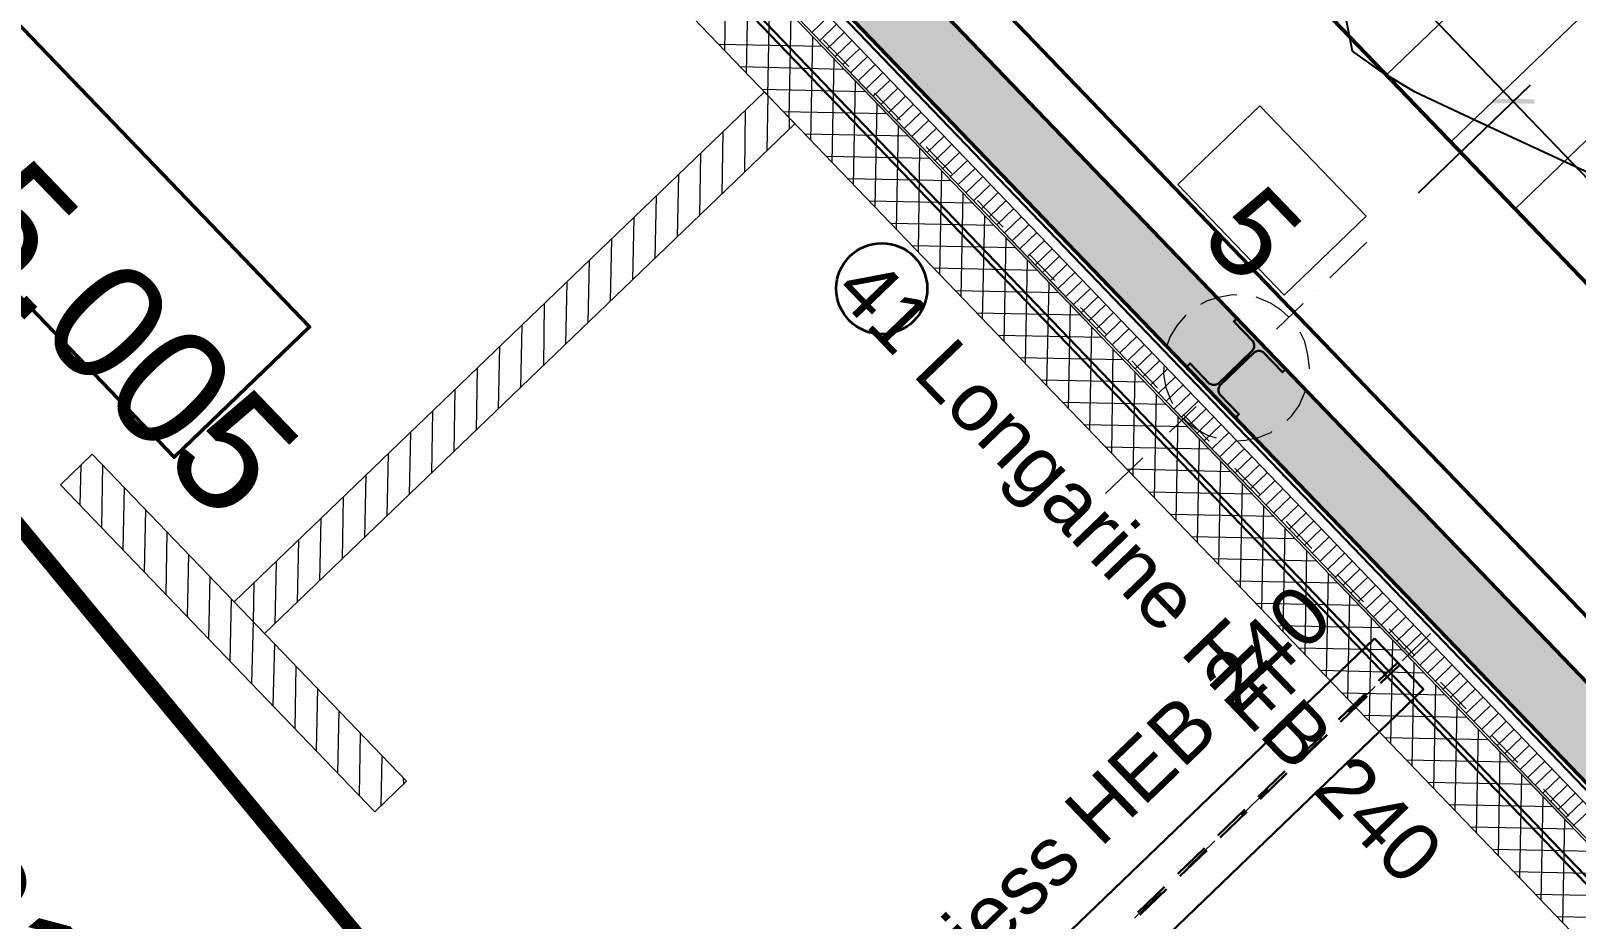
# Model space of a CAD drawing. Header units: metres. Extents: x 2687650.8 to 2687727.1, y 1234407.3 to 1234484.3.
# Drawn here: x 2687675.9 to 2687681.19, y 1234458.26 to 1234461.3 of the extents above; entities that cross this region are included whole.
import ezdxf

# ---------------------------------------------------------------- set-up
doc = ezdxf.new("R2010")
doc.units = ezdxf.units.M
for name, color, linetype in [('PDF_0', 7, 'Continuous'), ('PDF_A-KOTEN', 7, 'Continuous'), ('PDF_A__BEML', 7, 'Continuous'), ('PDF_A__Text', 7, 'Continuous'), ('PDF_AV_01211-Bobe-Gebaeude', 7, 'Continuous'), ('PDF_E_BETON', 7, 'Continuous'), ('PDF_E_Text', 7, 'Continuous'), ('PDF_S_1_ACHSEN', 7, 'Continuous'), ('PDF_Text', 7, 'Continuous')]:
    doc.layers.add(name, color=color, linetype=linetype)
for name, color, linetype, true_color in [('PDF_062_Bauten.062 Bauteilschraffuren', 7, 'Continuous', 0x7f7f7f), ('PDF_211_Wände_Beton.211', 7, 'Continuous', 0x7f7f7f), ('PDF_211_Wände_Beton.211 Bauteilschraffuren', 7, 'Continuous', 0x7f7f7f), ('PDF_211_Wände_Beton.211 Schichttrennlinien', 7, 'Continuous', 0x7f7f7f), ('PDF_211_Wände_Mauerwerk.211#1', 7, 'Continuous', 0x7f7f7f), ('PDF_211_Wände_Mauerwerk.211#1 Bauteilschraffuren', 7, 'Continuous', 0x7f7f7f), ('PDF_3D_Kurven-Nebenhoehen', 7, 'Continuous', 0xdda500), ('PDF_AV_01234-Bobe-Gartenanlage', 7, 'Continuous', 0xfdfdfd), ('PDF_Böschung Aushub', 7, 'Continuous', 0x7f7f7f), ('PDF_E_Farbe Beton', 7, 'Continuous', 0xdfff7f), ('PDF_E_Schnitte_1_50', 7, 'Continuous', 0x7f7f7f), ('PDF_Rühlwand Träger u Vermassung', 7, 'Continuous', 0x0ac1ff)]:
    doc.layers.add(name, color=color, linetype=linetype, true_color=true_color)
doc.styles.add('PDF Arial', font='arial.ttf')

# ---------------------------------------------------------------- blocks, each defined once
blk = doc.blocks.new('A$C1c84ec86')
at = {"layer": 'PDF_0', "transparency": 33554559}
blk.add_hatch(color=256, dxfattribs=at).paths.add_polyline_path([(1535.46, 2703.88), (1545.41, 2714.04), (1544.35, 2715.1), (1534.4, 2704.94)])
at = {"layer": 'PDF_211_Wände_Beton.211 Bauteilschraffuren', "true_color": 0xe5dc0a, "transparency": 33554559}
for points in [[(1413.11, 2552.75), (1373.11, 2552.75), (1373.11, 2551.9), (1413.11, 2551.9)], [(1493.12, 2552.75), (1453.12, 2552.75), (1453.12, 2551.9), (1493.12, 2551.9)], [(1573.13, 2552.75), (1533.13, 2552.75), (1533.13, 2551.9), (1573.13, 2551.9)], [(1653.15, 2552.75), (1613.14, 2552.75), (1613.14, 2551.9), (1653.15, 2551.9)], [(1733.16, 2552.75), (1693.15, 2552.75), (1693.15, 2551.9), (1733.16, 2551.9)]]:
    blk.add_hatch(color=52, dxfattribs=at).paths.add_polyline_path(points)
at = {"layer": 'PDF_E_Farbe Beton', "true_color": 0xbfff7f, "transparency": 33554559}
h = blk.add_hatch(color=71, dxfattribs=at)
h.paths.add_polyline_path([(3096.53, 1972.34), (3087.64, 1847.46), (3087.42, 523.67), (612.36, 523.67), (612.36, 1217.32), (591.83, 1429.41), (592.04, 1430.89), (672.48, 2565.87), (2668.74, 2565.87), (2848.03, 2530.94), (2997.89, 2390.18), (3013.34, 2375.79), (3093.99, 2206.03), (3096.53, 2200.53)])
h.paths.add_polyline_path([(3120.45, 1972.34), (3120.45, 2206.03), (3039.8, 2375.79), (3033.03, 2390.18), (2883.16, 2530.94), (2859.46, 2553.17), (2794.47, 2565.87), (2671.07, 2589.79), (650.04, 2589.79), (648.35, 2565.87), (567.91, 1430.89), (568.12, 1429.41), (588.44, 1217.32), (588.44, 499.75), (3111.55, 499.75), (3111.55, 1847.46)], flags=0)
at = {"layer": 'PDF_Rühlwand Träger u Vermassung', "transparency": 33554559}
blk.add_hatch(color=256, dxfattribs=at).paths.add_polyline_path([(1527.84, 2565.87), (1551.97, 2565.87), (1551.97, 2567.56), (1542.02, 2567.56), (1541.81, 2567.77), (1541.38, 2567.99), (1540.75, 2568.62), (1540.54, 2569.04), (1540.33, 2569.26), (1540.33, 2586.4), (1540.75, 2587.25), (1541.38, 2587.88), (1541.81, 2588.09), (1542.02, 2588.09), (1542.44, 2588.31), (1551.97, 2588.31), (1551.97, 2590), (1527.84, 2590), (1527.84, 2588.31), (1537.36, 2588.31), (1537.57, 2588.09), (1538, 2588.09), (1538.42, 2587.88), (1539.06, 2587.25), (1539.27, 2586.82), (1539.27, 2586.4), (1539.48, 2586.19), (1539.48, 2569.68), (1539.27, 2569.26), (1539.27, 2569.04), (1539.06, 2568.62), (1538.42, 2567.99), (1537.57, 2567.56), (1527.84, 2567.56)])
at = {"layer": 'PDF_062_Bauten.062 Bauteilschraffuren', "lineweight": 18}
blk.add_lwpolyline([(2621.11, 2560.79), (677.13, 2560.79), (608.13, 1589.22), (608.13, 1483.39), (616.38, 1483.39), (616.38, 527.69), (3083.61, 527.69), (3083.61, 1406.76), (3082.98, 1406.76), (3083.61, 1981.87), (3091.45, 1981.87), (3091.45, 2122.63)], dxfattribs=at)
at = {"layer": 'PDF_211_Wände_Beton.211', "lineweight": 18}
for points in [[(2625.56, 2560.79), (677.13, 2560.79), (676.5, 2552.75), (608.34, 1592.4), (608.34, 1483.39), (616.38, 1483.39), (616.38, 527.69), (617.44, 527.69), (3082.56, 527.69), (3083.61, 527.69), (3083.61, 1981.87), (3091.45, 1981.87), (3091.45, 2101.89), (3091.45, 2123.9)], [(3057.58, 2120.3), (2703.03, 2120.3), (2036.9, 2120.3), (1550.49, 2120.3), (1524.45, 2120.3), (1524.45, 1612.29), (1524.45, 1598.32), (1524.45, 1590.28), (1550.49, 1590.28), (1550.49, 2100.41), (2036.9, 2100.41), (2703.03, 2100.41), (3057.58, 2100.41), (3057.58, 1981.87), (3057.58, 553.73), (642.42, 553.73), (642.42, 1483.39), (642.42, 1591.13), (708.88, 2526.92), (2625.35, 2526.92)]]:
    blk.add_lwpolyline(points, dxfattribs=at)
at = {"layer": 'PDF_211_Wände_Beton.211 Bauteilschraffuren', "lineweight": 18}
for points in [[(1356.6, 2560.79), (1356.6, 2552.75)], [(1360.41, 2560.79), (1360.41, 2552.75)], [(1364.22, 2560.79), (1364.22, 2552.75)], [(1368.03, 2560.79), (1368.03, 2552.75)], [(1371.84, 2560.79), (1371.84, 2552.75)], [(1375.65, 2560.79), (1375.65, 2552.75)], [(1379.46, 2560.79), (1379.46, 2552.75)], [(1383.27, 2560.79), (1383.27, 2552.75)], [(1386.86, 2560.79), (1386.86, 2552.75)], [(1390.67, 2560.79), (1390.67, 2552.75)], [(1394.48, 2560.79), (1394.48, 2552.75)], [(1398.29, 2560.79), (1398.29, 2552.75)], [(1402.1, 2560.79), (1402.1, 2552.75)], [(1405.91, 2560.79), (1405.91, 2552.75)], [(1409.72, 2560.79), (1409.72, 2552.75)], [(1413.53, 2560.79), (1413.53, 2552.75)], [(1417.34, 2560.79), (1417.34, 2552.75)], [(1421.16, 2560.79), (1421.16, 2552.75)], [(1424.97, 2560.79), (1424.97, 2552.75)], [(1428.78, 2560.79), (1428.78, 2552.75)], [(1432.59, 2560.79), (1432.59, 2552.75)], [(1436.4, 2560.79), (1436.4, 2552.75)], [(1440.21, 2560.79), (1440.21, 2552.75)], [(1444.02, 2560.79), (1444.02, 2552.75)], [(1447.83, 2560.79), (1447.83, 2552.75)], [(1451.64, 2560.79), (1451.64, 2552.75)], [(1455.45, 2560.79), (1455.45, 2552.75)], [(1459.26, 2560.79), (1459.26, 2552.75)], [(1463.07, 2560.79), (1463.07, 2552.75)], [(1466.88, 2560.79), (1466.88, 2552.75)], [(1470.47, 2560.79), (1470.47, 2552.75)], [(1474.28, 2560.79), (1474.28, 2552.75)], [(1478.09, 2560.79), (1478.09, 2552.75)], [(1481.9, 2560.79), (1481.9, 2552.75)], [(1485.71, 2560.79), (1485.71, 2552.75)], [(1489.52, 2560.79), (1489.52, 2552.75)], [(1493.33, 2560.79), (1493.33, 2552.75)], [(1497.14, 2560.79), (1497.14, 2552.75)], [(1500.95, 2560.79), (1500.95, 2552.75)], [(1504.76, 2560.79), (1504.76, 2552.75)], [(1508.57, 2560.79), (1508.57, 2552.75)], [(1512.39, 2560.79), (1512.39, 2552.75)], [(1516.2, 2560.79), (1516.2, 2552.75)], [(1520.01, 2560.79), (1520.01, 2552.75)], [(1523.82, 2560.79), (1523.82, 2552.75)], [(1527.63, 2560.79), (1527.63, 2552.75)], [(1531.44, 2560.79), (1531.44, 2552.75)], [(1535.25, 2560.79), (1535.25, 2552.75)], [(1539.06, 2560.79), (1539.06, 2552.75)], [(1542.87, 2560.79), (1542.87, 2552.75)], [(1546.68, 2560.79), (1546.68, 2552.75)], [(1550.27, 2560.79), (1550.27, 2552.75)], [(1554.08, 2560.79), (1554.08, 2552.75)], [(1557.89, 2560.79), (1557.89, 2552.75)], [(1561.7, 2560.79), (1561.7, 2552.75)], [(1565.51, 2560.79), (1565.51, 2552.75)], [(1569.32, 2560.79), (1569.32, 2552.75)], [(1573.13, 2560.79), (1573.13, 2552.75)], [(1576.94, 2560.79), (1576.94, 2552.75)], [(1580.75, 2560.79), (1580.75, 2552.75)], [(1584.56, 2560.79), (1584.56, 2552.75)], [(1588.37, 2560.79), (1588.37, 2552.75)], [(1592.18, 2560.79), (1592.18, 2552.75)], [(1595.99, 2560.79), (1595.99, 2552.75)], [(1599.8, 2560.79), (1599.8, 2552.75)], [(1603.61, 2560.79), (1603.61, 2552.75)], [(1607.43, 2560.79), (1607.43, 2552.75)], [(1611.24, 2560.79), (1611.24, 2552.75)], [(1615.05, 2560.79), (1615.05, 2552.75)], [(1618.86, 2560.79), (1618.86, 2552.75)], [(1622.67, 2560.79), (1622.67, 2552.75)], [(1626.48, 2560.79), (1626.48, 2552.75)], [(1630.07, 2560.79), (1630.07, 2552.75)], [(1633.88, 2560.79), (1633.88, 2552.75)], [(1637.69, 2560.79), (1637.69, 2552.75)], [(1641.5, 2560.79), (1641.5, 2552.75)], [(1645.31, 2560.79), (1645.31, 2552.75)], [(1649.12, 2560.79), (1649.12, 2552.75)], [(1652.93, 2560.79), (1652.93, 2552.75)], [(1656.74, 2560.79), (1656.74, 2552.75)], [(1660.55, 2560.79), (1660.55, 2552.75)], [(1664.36, 2560.79), (1664.36, 2552.75)], [(1668.17, 2560.79), (1668.17, 2552.75)], [(1671.98, 2560.79), (1671.98, 2552.75)], [(1675.79, 2560.79), (1675.79, 2552.75)], [(1679.6, 2560.79), (1679.6, 2552.75)], [(1683.41, 2560.79), (1683.41, 2552.75)], [(1687.22, 2560.79), (1687.22, 2552.75)], [(1691.03, 2560.79), (1691.03, 2552.75)], [(1694.84, 2560.79), (1694.84, 2552.75)], [(1698.65, 2560.79), (1698.65, 2552.75)], [(1702.47, 2560.79), (1702.47, 2552.75)], [(1706.28, 2560.79), (1706.28, 2552.75)], [(1710.09, 2560.79), (1710.09, 2552.75)], [(1713.68, 2560.79), (1713.68, 2552.75)], [(1717.49, 2560.79), (1717.49, 2552.75)], [(1721.3, 2560.79), (1721.3, 2552.75)], [(1725.11, 2560.79), (1725.11, 2552.75)], [(1728.92, 2560.79), (1728.92, 2552.75)], [(1732.73, 2560.79), (1732.73, 2552.75)], [(1340.51, 2526.92), (1315.32, 2551.9)], [(1351.09, 2526.92), (1326.12, 2551.9)], [(1361.68, 2526.92), (1336.7, 2551.9)], [(1337.33, 2526.92), (1362.31, 2551.9)], [(1372.26, 2526.92), (1347.28, 2551.9)], [(1347.92, 2526.92), (1373.11, 2551.9)], [(1382.84, 2526.92), (1357.87, 2551.9)], [(1358.71, 2526.92), (1383.69, 2551.9)], [(1393.43, 2526.92), (1368.45, 2551.9)], [(1369.3, 2526.92), (1394.27, 2551.9)], [(1404.01, 2526.92), (1379.03, 2551.9)], [(1379.88, 2526.92), (1404.86, 2551.9)], [(1414.59, 2526.92), (1389.62, 2551.9)], [(1390.46, 2526.92), (1415.44, 2551.9)], [(1425.18, 2526.92), (1400.2, 2551.9)], [(1401.05, 2526.92), (1426.02, 2551.9)], [(1435.97, 2526.92), (1410.78, 2551.9)], [(1411.63, 2526.92), (1436.61, 2551.9)], [(1446.56, 2526.92), (1421.58, 2551.9)], [(1422.21, 2526.92), (1447.19, 2551.9)], [(1457.14, 2526.92), (1432.16, 2551.9)], [(1432.8, 2526.92), (1457.77, 2551.9)], [(1467.72, 2526.92), (1442.75, 2551.9)], [(1443.38, 2526.92), (1468.57, 2551.9)], [(1478.31, 2526.92), (1453.33, 2551.9)], [(1454.18, 2526.92), (1479.15, 2551.9)], [(1488.89, 2526.92), (1463.91, 2551.9)], [(1464.76, 2526.92), (1489.74, 2551.9)], [(1499.47, 2526.92), (1474.5, 2551.9)], [(1475.34, 2526.92), (1500.32, 2551.9)], [(1510.06, 2526.92), (1485.08, 2551.9)], [(1485.93, 2526.92), (1510.9, 2551.9)], [(1520.64, 2526.92), (1495.66, 2551.9)], [(1496.51, 2526.92), (1521.49, 2551.9)], [(1531.44, 2526.92), (1506.25, 2551.9)], [(1507.09, 2526.92), (1532.07, 2551.9)], [(1542.02, 2526.92), (1517.04, 2551.9)], [(1517.68, 2526.92), (1542.65, 2551.9)], [(1552.6, 2526.92), (1527.63, 2551.9)], [(1528.26, 2526.92), (1553.24, 2551.9)], [(1563.19, 2526.92), (1538.21, 2551.9)], [(1538.84, 2526.92), (1564.03, 2551.9)], [(1573.77, 2526.92), (1548.79, 2551.9)], [(1549.64, 2526.92), (1574.62, 2551.9)], [(1584.35, 2526.92), (1559.38, 2551.9)], [(1560.22, 2526.92), (1585.2, 2551.9)], [(1594.94, 2526.92), (1569.96, 2551.9)], [(1570.81, 2526.92), (1595.78, 2551.9)], [(1605.52, 2526.92), (1580.54, 2551.9)], [(1581.39, 2526.92), (1606.37, 2551.9)], [(1616.1, 2526.92), (1591.13, 2551.9)], [(1591.97, 2526.92), (1616.95, 2551.9)], [(1626.9, 2526.92), (1601.71, 2551.9)], [(1602.56, 2526.92), (1627.53, 2551.9)], [(1637.48, 2526.92), (1612.51, 2551.9)], [(1613.14, 2526.92), (1638.12, 2551.9)], [(1648.07, 2526.92), (1623.09, 2551.9)], [(1623.72, 2526.92), (1648.7, 2551.9)], [(1658.65, 2526.92), (1633.67, 2551.9)], [(1634.31, 2526.92), (1659.5, 2551.9)], [(1669.23, 2526.92), (1644.26, 2551.9)], [(1645.1, 2526.92), (1670.08, 2551.9)], [(1679.82, 2526.92), (1654.84, 2551.9)], [(1655.69, 2526.92), (1680.66, 2551.9)], [(1690.4, 2526.92), (1665.42, 2551.9)], [(1666.27, 2526.92), (1691.25, 2551.9)], [(1700.98, 2526.92), (1676.01, 2551.9)], [(1676.85, 2526.92), (1701.83, 2551.9)], [(1711.57, 2526.92), (1686.59, 2551.9)], [(1687.44, 2526.92), (1712.41, 2551.9)], [(1722.36, 2526.92), (1697.17, 2551.9)], [(1698.02, 2526.92), (1723, 2551.9)], [(1732.95, 2526.92), (1707.97, 2551.9)], [(1708.6, 2526.92), (1733.58, 2551.9)], [(1743.53, 2526.92), (1718.55, 2551.9)], [(1719.19, 2526.92), (1744.16, 2551.9)], [(1754.11, 2526.92), (1729.14, 2551.9)], [(1729.77, 2526.92), (1754.96, 2551.9)], [(1740.57, 2526.92), (1765.54, 2551.9)], [(1751.15, 2526.92), (1776.13, 2551.9)]]:
    blk.add_lwpolyline(points, dxfattribs=at)
at = {"layer": 'PDF_211_Wände_Beton.211 Schichttrennlinien', "lineweight": 18}
for points in [[(2625.35, 2551.9), (710.58, 2551.9), (685.6, 2551.9), (683.7, 2526.92)], [(2625.35, 2552.75), (685.6, 2552.75), (684.54, 2552.75), (684.54, 2551.9)]]:
    blk.add_lwpolyline(points, dxfattribs=at)
at = {"layer": 'PDF_211_Wände_Mauerwerk.211#1', "lineweight": 18}
for points in [[(1375.01, 2526.92), (1359.98, 2526.92), (1359.98, 2275.25), (1375.01, 2275.25)], [(1289.92, 2275.25), (1445.07, 2275.25), (1445.07, 2260.22), (1289.92, 2260.22)]]:
    blk.add_lwpolyline(points, close=True, dxfattribs=at)
at = {"layer": 'PDF_211_Wände_Mauerwerk.211#1 Bauteilschraffuren', "lineweight": 18}
for points in [[(1361.68, 2526.92), (1375.01, 2513.59)], [(1372.26, 2526.92), (1375.01, 2524.17)], [(1359.98, 2517.82), (1375.01, 2503)], [(1359.98, 2507.24), (1375.01, 2492.21)], [(1359.98, 2496.65), (1375.01, 2481.62)], [(1359.98, 2486.07), (1375.01, 2471.04)], [(1359.98, 2475.49), (1375.01, 2460.46)], [(1359.98, 2464.9), (1375.01, 2449.87)], [(1359.98, 2454.32), (1375.01, 2439.29)], [(1359.98, 2443.73), (1375.01, 2428.71)], [(1359.98, 2433.15), (1375.01, 2418.12)], [(1359.98, 2422.36), (1375.01, 2407.54)], [(1359.98, 2411.77), (1375.01, 2396.74)], [(1359.98, 2401.19), (1375.01, 2386.16)], [(1359.98, 2390.61), (1375.01, 2375.58)], [(1359.98, 2380.02), (1375.01, 2364.99)], [(1359.98, 2369.44), (1375.01, 2354.41)], [(1359.98, 2358.85), (1375.01, 2343.83)], [(1359.98, 2348.27), (1375.01, 2333.24)], [(1359.98, 2337.69), (1375.01, 2322.66)], [(1359.98, 2326.89), (1375.01, 2312.08)], [(1359.98, 2316.31), (1375.01, 2301.28)], [(1359.98, 2305.73), (1375.01, 2290.7)], [(1359.98, 2295.14), (1375.01, 2280.11)], [(1359.98, 2284.56), (1369.3, 2275.25), (1384.11, 2260.22)], [(1295, 2275.25), (1310.03, 2260.22)], [(1305.58, 2275.25), (1320.61, 2260.22)], [(1316.17, 2275.25), (1331.2, 2260.22)], [(1326.75, 2275.25), (1341.78, 2260.22)], [(1337.33, 2275.25), (1352.36, 2260.22)], [(1347.92, 2275.25), (1362.95, 2260.22)], [(1358.5, 2275.25), (1373.53, 2260.22)], [(1379.88, 2275.25), (1394.7, 2260.22)], [(1390.46, 2275.25), (1405.49, 2260.22)], [(1401.05, 2275.25), (1416.07, 2260.22)], [(1411.63, 2275.25), (1426.66, 2260.22)], [(1422.21, 2275.25), (1437.24, 2260.22)], [(1432.8, 2275.25), (1445.07, 2262.97)], [(1443.38, 2275.25), (1445.07, 2273.76)], [(1289.92, 2269.74), (1299.44, 2260.22)]]:
    blk.add_lwpolyline(points, dxfattribs=at)
at = {"layer": 'PDF_3D_Kurven-Nebenhoehen', "lineweight": 25}
blk.add_lwpolyline([(1593.03, 2717.85), (1537.36, 2696.26), (1514.29, 2687.37), (1501.8, 2683.98), (1489.31, 2681.65), (1477.46, 2689.27), (1457.35, 2702.82), (1442.11, 2710.23), (1422.21, 2702.4), (1384.96, 2683.98), (1345.17, 2663.66), (1317.22, 2650.75), (1289.5, 2641.86), (1249.07, 2630.22), (1208.43, 2619), (1179.85, 2611.17), (1147.68, 2602.06), (1100.69, 2588.94), (1057.51, 2576.66), (1037.4, 2570.74), (1027.24, 2563.96), (1017.29, 2556.77), (1003.11, 2547.24), (974.32, 2528.19)], dxfattribs=at)
at = {"layer": 'PDF_A-KOTEN', "lineweight": 50}
blk.add_lwpolyline([(1128.2, 2294.72), (1128.2, 2359.07), (1310.03, 2359.07), (1310.03, 2294.72)], close=True, dxfattribs=at)
at = {"layer": 'PDF_A__BEML', "lineweight": 25}
blk.add_lwpolyline([(1539.9, 2717.42), (1539.9, 2664.51)], close=True, dxfattribs=at)
for points in [[(1311.93, 2709.38), (1547.95, 2709.38)], [(1531.86, 2709.38), (1767.87, 2709.38)]]:
    blk.add_lwpolyline(points, dxfattribs=at)
at = {"layer": 'PDF_A__Text', "lineweight": 18}
blk.add_lwpolyline([(1533.34, 2645.88), (1480.85, 2645.88), (1480.85, 2606.93), (1533.34, 2606.93)], close=True, dxfattribs=at)
at = {"layer": 'PDF_AV_01211-Bobe-Gebaeude', "lineweight": 0, "const_width": 5.14}
blk.add_lwpolyline([(1914.77, 2193.33), (911.66, 2268.68), (821.6, 1068.94), (1822.69, 992.84)], dxfattribs=at)
at = {"layer": 'PDF_AV_01234-Bobe-Gartenanlage', "lineweight": 25}
for points in [[(1296.48, 2239.9), (1297.12, 2239.68)], [(1297.33, 2239.68), (1297.96, 2239.68)], [(1298.39, 2239.68), (1299.02, 2239.68)], [(1299.23, 2239.68), (1299.87, 2239.47)], [(1300.08, 2239.47), (1300.93, 2239.47)], [(1301.14, 2239.47), (1301.77, 2239.47)], [(1301.98, 2239.47), (1302.62, 2239.26)], [(1302.83, 2239.26), (1303.68, 2239.26)], [(1303.89, 2239.26), (1304.52, 2239.26)], [(1304.74, 2239.26), (1305.58, 2239.05)], [(1305.79, 2239.05), (1306.43, 2239.05)], [(1306.64, 2239.05), (1307.28, 2239.05)], [(1307.49, 2239.05), (1308.33, 2238.84)], [(1308.55, 2238.84), (1309.18, 2238.84)], [(1309.39, 2238.84), (1310.03, 2238.84)], [(1310.45, 2238.84), (1311.09, 2238.63)], [(1311.3, 2238.63), (1311.93, 2238.63)], [(1312.14, 2238.63), (1312.99, 2238.63)], [(1313.2, 2238.63), (1313.84, 2238.41)], [(1314.05, 2238.41), (1314.68, 2238.41)], [(1314.9, 2238.41), (1315.74, 2238.41)], [(1315.95, 2238.41), (1316.59, 2238.2)], [(1316.8, 2238.2), (1317.65, 2238.2)], [(1317.86, 2238.2), (1318.49, 2238.2)], [(1318.71, 2238.2), (1319.34, 2237.99)], [(1319.55, 2237.99), (1320.4, 2237.99)], [(1320.61, 2237.99), (1321.25, 2237.99)], [(1321.46, 2237.99), (1322.09, 2237.78)], [(1322.3, 2237.78), (1323.15, 2237.78)], [(1323.36, 2237.78), (1324, 2237.78)], [(1324.21, 2237.78), (1325.06, 2237.57)], [(1325.27, 2237.57), (1325.9, 2237.57)], [(1326.12, 2237.57), (1326.75, 2237.57)], [(1326.96, 2237.57), (1327.81, 2237.36)], [(1328.02, 2237.36), (1328.66, 2237.36)], [(1328.87, 2237.36), (1329.5, 2237.36)], [(1329.93, 2237.36), (1330.56, 2237.14)], [(1330.77, 2237.14), (1331.41, 2237.14)], [(1331.62, 2237.14), (1332.47, 2237.14)], [(1332.68, 2237.14), (1333.31, 2236.93)], [(1333.52, 2236.93), (1334.16, 2236.93)], [(1334.37, 2236.93), (1335.22, 2236.93)], [(1335.43, 2236.93), (1336.06, 2236.93)], [(1336.28, 2236.72), (1337.12, 2236.72)], [(1337.33, 2236.72), (1337.97, 2236.72)], [(1338.18, 2236.72), (1338.82, 2236.72)], [(1339.03, 2236.51), (1339.87, 2236.51)], [(1340.09, 2236.51), (1340.72, 2236.51)], [(1340.93, 2236.51), (1341.57, 2236.51)], [(1341.99, 2236.3), (1342.63, 2236.3)], [(1342.84, 2236.3), (1343.47, 2236.3)], [(1343.68, 2236.3), (1344.53, 2236.3)], [(1344.74, 2236.09), (1345.38, 2236.09)], [(1345.59, 2236.09), (1346.22, 2236.09)], [(1346.44, 2236.09), (1347.28, 2236.09)], [(1347.49, 2235.87), (1348.13, 2235.87)], [(1348.34, 2235.87), (1348.98, 2235.87)], [(1349.4, 2235.87), (1350.03, 2235.87)], [(1350.25, 2235.66), (1350.88, 2235.66)], [(1351.09, 2235.66), (1351.94, 2235.66)], [(1352.15, 2235.66), (1352.79, 2235.66)], [(1353, 2235.66), (1353.63, 2235.45)], [(1353.84, 2235.45), (1354.69, 2235.45)], [(1354.9, 2235.45), (1355.54, 2235.45)], [(1355.75, 2235.45), (1356.6, 2235.24)], [(1356.81, 2235.24), (1357.44, 2235.24)], [(1357.65, 2235.24), (1358.29, 2235.24)], [(1358.5, 2235.24), (1359.35, 2235.03)], [(1359.56, 2235.03), (1360.19, 2235.03)], [(1360.41, 2235.03), (1361.04, 2235.03)], [(1361.46, 2235.03), (1362.1, 2234.82)], [(1362.31, 2234.82), (1362.95, 2234.82)], [(1363.16, 2234.82), (1364, 2234.82)], [(1364.22, 2234.82), (1364.85, 2234.6)], [(1365.06, 2234.6), (1365.7, 2234.6)], [(1365.91, 2234.6), (1366.76, 2234.6)], [(1366.97, 2234.6), (1367.6, 2234.39)], [(1367.81, 2234.39), (1368.45, 2234.39)], [(1368.87, 2234.39), (1369.51, 2234.39)], [(1369.72, 2234.39), (1370.35, 2234.18)], [(1370.57, 2234.18), (1371.41, 2234.18)], [(1371.62, 2234.18), (1372.26, 2234.18)], [(1372.47, 2234.18), (1373.11, 2233.97)], [(1373.32, 2233.97), (1374.16, 2233.97)], [(1374.38, 2233.97), (1375.01, 2233.97)], [(1375.22, 2233.97), (1376.07, 2233.76)], [(1376.28, 2233.76), (1376.92, 2233.76)], [(1377.13, 2233.76), (1377.76, 2233.76)], [(1377.97, 2233.76), (1378.82, 2233.55)], [(1379.03, 2233.55), (1379.67, 2233.55)], [(1379.88, 2233.55), (1380.51, 2233.55)], [(1380.94, 2233.55), (1381.57, 2233.33)], [(1381.78, 2233.33), (1382.42, 2233.33)], [(1382.63, 2233.33), (1383.48, 2233.33)], [(1383.69, 2233.33), (1384.32, 2233.12)], [(1384.54, 2233.12), (1385.17, 2233.12)], [(1385.38, 2233.12), (1386.23, 2233.12)], [(1386.44, 2233.12), (1387.08, 2232.91)], [(1387.29, 2232.91), (1387.92, 2232.91)], [(1388.35, 2232.91), (1388.98, 2232.91)], [(1389.19, 2232.91), (1389.83, 2232.7)], [(1390.04, 2232.7), (1390.89, 2232.7)], [(1391.1, 2232.7), (1391.73, 2232.7)], [(1391.94, 2232.7), (1392.58, 2232.49)], [(1392.79, 2232.49), (1393.64, 2232.49)], [(1393.85, 2232.49), (1394.48, 2232.49)], [(1394.7, 2232.49), (1395.54, 2232.28)], [(1395.75, 2232.28), (1396.39, 2232.28)], [(1396.6, 2232.28), (1397.24, 2232.28)], [(1397.45, 2232.28), (1398.29, 2232.06)], [(1398.51, 2232.06), (1399.14, 2232.06)], [(1399.35, 2232.06), (1399.99, 2232.06)], [(1400.41, 2232.06), (1401.05, 2231.85)], [(1401.26, 2231.85), (1401.89, 2231.85)], [(1402.1, 2231.85), (1402.95, 2231.85)], [(1403.16, 2231.85), (1403.8, 2231.85)], [(1404.01, 2231.64), (1404.64, 2231.64)], [(1404.86, 2231.64), (1405.7, 2231.64)], [(1405.91, 2231.64), (1406.55, 2231.64)], [(1406.76, 2231.43), (1407.61, 2231.43)], [(1407.82, 2231.43), (1408.45, 2231.43)], [(1408.67, 2231.43), (1409.3, 2231.43)], [(1409.51, 2231.22), (1410.36, 2231.22)], [(1410.57, 2231.22), (1411.21, 2231.22)], [(1411.42, 2231.22), (1412.05, 2231.22)], [(1412.48, 2231.01), (1413.11, 2231.01)], [(1413.32, 2231.01), (1413.96, 2231.01)], [(1414.17, 2231.01), (1415.02, 2231.01)], [(1415.23, 2230.79), (1415.86, 2230.79)], [(1416.07, 2230.79), (1416.71, 2230.79)], [(1416.92, 2230.79), (1417.77, 2230.79)], [(1417.98, 2230.58), (1418.62, 2230.58)], [(1418.83, 2230.58), (1419.46, 2230.58)], [(1419.89, 2230.58), (1420.52, 2230.58)], [(1420.73, 2230.58), (1421.37, 2230.37)], [(1421.58, 2230.37), (1422.43, 2230.37)], [(1422.64, 2230.37), (1423.27, 2230.37)], [(1423.48, 2230.37), (1424.12, 2230.16)], [(1424.33, 2230.16), (1425.18, 2230.16)], [(1425.39, 2230.16), (1426.02, 2230.16)], [(1426.24, 2230.16), (1427.08, 2229.95)], [(1427.29, 2229.95), (1427.93, 2229.95)], [(1428.14, 2229.95), (1428.78, 2229.95)], [(1428.99, 2229.95), (1429.83, 2229.74)], [(1430.05, 2229.74), (1430.68, 2229.74)], [(1430.89, 2229.74), (1431.53, 2229.74)], [(1431.95, 2229.74), (1432.59, 2229.52)], [(1432.8, 2229.52), (1433.43, 2229.52)], [(1433.64, 2229.52), (1434.49, 2229.52)], [(1434.7, 2229.52), (1435.34, 2229.31)], [(1435.55, 2229.31), (1436.18, 2229.31)], [(1436.4, 2229.31), (1437.24, 2229.31)], [(1437.45, 2229.31), (1438.09, 2229.1)], [(1438.3, 2229.1), (1438.94, 2229.1)], [(1439.36, 2229.1), (1439.99, 2229.1)], [(1440.21, 2229.1), (1440.84, 2228.89)], [(1441.05, 2228.89), (1441.9, 2228.89)], [(1442.11, 2228.89), (1442.75, 2228.89)], [(1442.96, 2228.89), (1443.59, 2228.68)], [(1443.8, 2228.68), (1444.65, 2228.68)], [(1444.86, 2228.68), (1445.5, 2228.68)], [(1445.71, 2228.68), (1446.56, 2228.47)], [(1446.77, 2228.47), (1447.4, 2228.47)], [(1447.61, 2228.47), (1448.25, 2228.47)], [(1448.46, 2228.47), (1449.31, 2228.25)], [(1449.52, 2228.25), (1450.15, 2228.25)], [(1450.37, 2228.25), (1451, 2228.25)], [(1451.42, 2228.25), (1452.06, 2228.04)], [(1452.27, 2228.04), (1452.91, 2228.04)], [(1453.12, 2228.04), (1453.96, 2228.04)], [(1454.18, 2228.04), (1454.81, 2227.83)], [(1455.02, 2227.83), (1455.66, 2227.83)], [(1455.87, 2227.83), (1456.72, 2227.83)], [(1456.93, 2227.83), (1457.56, 2227.62)], [(1457.77, 2227.62), (1458.41, 2227.62)], [(1458.83, 2227.62), (1459.47, 2227.62)], [(1459.68, 2227.62), (1460.31, 2227.41)], [(1460.53, 2227.41), (1461.37, 2227.41)], [(1461.58, 2227.41), (1462.22, 2227.41)], [(1462.43, 2227.41), (1463.07, 2227.2)], [(1463.28, 2227.2), (1464.12, 2227.2)]]:
    blk.add_lwpolyline(points, dxfattribs=at)
at = {"layer": 'PDF_Böschung Aushub', "color": 7, "lineweight": 18}
for points in [[(1503.28, 2781.14), (1503.28, 2684.4)], [(1535.03, 2781.14), (1535.03, 2684.4)], [(1566.78, 2781.14), (1566.78, 2684.4)]]:
    blk.add_lwpolyline(points, dxfattribs=at)
at = {"layer": 'PDF_E_BETON', "lineweight": 50}
blk.add_lwpolyline([(765.61, 2589.79), (765.61, 2684.4), (2464.69, 2684.4), (2464.69, 2594.44)], dxfattribs=at)
for points in [[(567.91, 1430.89), (650.04, 2589.79), (2671.07, 2589.79), (2859.46, 2553.17), (3033.03, 2390.18), (3120.45, 2206.03), (3120.45, 1972.34), (3111.55, 1847.25), (3111.55, 499.75), (588.44, 499.75), (588.44, 1217.32)], [(612.36, 1217.32), (591.83, 1429.41), (672.48, 2565.87), (2668.74, 2565.87), (2848.03, 2530.94), (3013.34, 2375.79), (3096.53, 2200.53), (3096.53, 1972.34), (3087.64, 1847.46), (3087.42, 523.67), (612.36, 523.67)]]:
    blk.add_lwpolyline(points, close=True, dxfattribs=at)
at = {"layer": 'PDF_E_Farbe Beton', "color": 71, "lineweight": 0, "true_color": 0xbfff7f}
blk.add_lwpolyline([(2794.47, 2565.87), (672.48, 2565.87), (2794.47, 2565.87)], dxfattribs=at)
at = {"layer": 'PDF_E_Schnitte_1_50', "color": 7, "lineweight": 50}
blk.add_lwpolyline([(1195.3, 2684.4), (2317.37, 2684.4), (2317.37, 2605.45), (1195.3, 2605.45)], close=True, dxfattribs=at)
at = {"layer": 'PDF_E_Text', "lineweight": 35}
blk.add_circle((1436.29, 2509.25), 15.56, dxfattribs=at)
at = {"layer": 'PDF_Rühlwand Träger u Vermassung', "color": 7, "lineweight": 18}
for points in [[(1539.9, 2639.95), (1539.9, 2622.38)], [(1539.9, 2616.03), (1539.9, 2616.03)], [(1539.9, 2609.68), (1539.9, 2596.98)], [(1539.69, 2602.91), (1536.52, 2602.7), (1532.07, 2601.64), (1528.05, 2599.95), (1527.2, 2599.52)], [(1557.47, 2595.71), (1557.26, 2595.93), (1553.66, 2598.68), (1549.64, 2601.01), (1546.25, 2602.06)], [(1522.12, 2595.29), (1521.06, 2594.44), (1518.52, 2590.63), (1516.41, 2586.61), (1515.77, 2584.07)], [(1539.9, 2590.63), (1539.9, 2590.63)], [(1564.88, 2577.93), (1564.88, 2580.05), (1564.03, 2584.5), (1562.34, 2588.73), (1561.49, 2590.42)], [(1539.9, 2584.28), (1539.9, 2571.58)], [(1514.93, 2577.93), (1515.35, 2573.49), (1516.41, 2569.04), (1518.31, 2565.45)], [(1557.68, 2560.37), (1560.01, 2563.12), (1562.34, 2567.14), (1564.03, 2571.16), (1564.03, 2571.58)], [(1539.9, 2565.23), (1539.9, 2565.23)], [(1522.33, 2560.37), (1524.24, 2558.46), (1528.05, 2555.92), (1532.07, 2554.23), (1533.55, 2553.8)], [(1361.04, 2553.8), (1373.74, 2553.8)], [(1380.09, 2553.8), (1380.09, 2553.8)], [(1386.44, 2553.8), (1399.14, 2553.8)], [(1405.49, 2553.8), (1405.49, 2553.8)], [(1411.84, 2553.8), (1424.54, 2553.8)], [(1430.89, 2553.8), (1430.89, 2553.8)], [(1437.24, 2553.8), (1449.94, 2553.8)], [(1456.29, 2553.8), (1456.29, 2553.8)], [(1462.64, 2553.8), (1475.34, 2553.8)], [(1481.69, 2553.8), (1481.69, 2553.8)], [(1488.04, 2553.8), (1500.74, 2553.8)], [(1507.09, 2553.8), (1507.09, 2553.8)], [(1513.44, 2553.8), (1526.14, 2553.8)], [(1532.49, 2553.8), (1532.49, 2553.8)], [(1538.84, 2553.8), (1551.54, 2553.8)], [(1539.9, 2558.88), (1539.9, 2546.18)], [(1539.9, 2552.96), (1540.96, 2552.96), (1545.41, 2553.59), (1549.64, 2554.86), (1552.39, 2556.34)], [(1557.89, 2553.8), (1557.89, 2553.8)], [(1564.24, 2553.8), (1576.94, 2553.8)], [(1583.29, 2553.8), (1583.29, 2553.8)], [(1589.64, 2553.8), (1602.34, 2553.8)], [(1608.7, 2553.8), (1608.7, 2553.8)], [(1615.05, 2553.8), (1627.75, 2553.8)], [(1634.1, 2553.8), (1634.1, 2553.8)], [(1640.45, 2553.8), (1653.15, 2553.8)], [(1659.5, 2553.8), (1659.5, 2553.8)], [(1665.85, 2553.8), (1678.55, 2553.8)], [(1684.9, 2553.8), (1684.9, 2553.8)], [(1691.25, 2553.8), (1703.95, 2553.8)], [(1710.3, 2553.8), (1710.3, 2553.8)], [(1716.65, 2553.8), (1729.35, 2553.8)], [(1539.9, 2539.83), (1539.9, 2539.83)], [(1539.9, 2533.48), (1539.9, 2515.91)]]:
    blk.add_lwpolyline(points, dxfattribs=at)
at = {"layer": 'PDF_Rühlwand Träger u Vermassung', "color": 160, "lineweight": 30, "true_color": 0x3333ff}
for points in [[(1527.84, 2590), (1527.84, 2588.31), (1537.36, 2588.31), (1538.42, 2587.88), (1539.06, 2587.25), (1539.48, 2586.19), (1539.48, 2569.68), (1539.06, 2568.62), (1538.42, 2567.99), (1537.36, 2567.56), (1527.84, 2567.56), (1527.84, 2565.87), (1551.97, 2565.87), (1551.97, 2567.56), (1542.44, 2567.56), (1541.38, 2567.99), (1540.75, 2568.62), (1540.33, 2569.68), (1540.33, 2586.19), (1540.75, 2587.25), (1541.38, 2587.88), (1542.44, 2588.31), (1551.97, 2588.31), (1551.97, 2590)], [(1639.39, 2547.88), (1639.39, 2123.27), (1663.52, 2123.27), (1663.52, 2547.88)]]:
    blk.add_lwpolyline(points, close=True, dxfattribs=at)
for points in [[(2002.19, 2565.87), (1335.22, 2565.87), (672.48, 2565.87), (670.78, 2541.95), (1335.22, 2541.95), (2002.19, 2541.95)], [(672.27, 2564.18), (1335.22, 2564.18), (2002.19, 2564.18), (2668.53, 2564.18), (2847.18, 2529.46), (3011.86, 2374.73), (3094.83, 2200.1), (3094.83, 1972.34), (3085.73, 1847.46), (3085.73, 1097.51), (3085.73, 547.8)], [(671, 2543.64), (1335.22, 2543.64), (2002.19, 2543.64), (2666.62, 2543.64), (2837.44, 2510.2), (2994.92, 2362.45), (3074.3, 2195.45), (3074.3, 1973.19), (3065.2, 1847.46), (3065.2, 1097.51), (3065.2, 547.8)], [(1650.82, 2547.88), (1650.82, 2538.77)], [(1651.88, 2547.88), (1651.88, 2538.77)], [(1650.82, 2532.42), (1650.82, 2519.72)], [(1651.88, 2532.42), (1651.88, 2519.72)], [(1650.82, 2513.37), (1650.82, 2500.67)], [(1651.88, 2513.37), (1651.88, 2500.67)], [(1650.82, 2494.32), (1650.82, 2481.62)], [(1651.88, 2494.32), (1651.88, 2481.62)], [(1650.82, 2475.27), (1650.82, 2462.57)], [(1651.88, 2475.27), (1651.88, 2462.57)], [(1650.82, 2456.22), (1650.82, 2443.52)], [(1651.88, 2456.22), (1651.88, 2443.52)], [(1650.82, 2437.17), (1650.82, 2424.47)], [(1651.88, 2437.17), (1651.88, 2424.47)]]:
    blk.add_lwpolyline(points, dxfattribs=at)
at = {"layer": 'PDF_S_1_ACHSEN', "lineweight": 18}
for points in [[(1651.45, 2562.91), (1651.45, 2549.36)], [(1651.45, 2543.01), (1651.45, 2543.01)], [(1651.45, 2536.66), (1651.45, 2523.96)], [(1651.45, 2517.61), (1651.45, 2517.61)], [(1651.45, 2511.26), (1651.45, 2498.56)], [(1651.45, 2492.21), (1651.45, 2492.21)], [(1651.45, 2485.86), (1651.45, 2473.16)], [(1651.45, 2466.81), (1651.45, 2466.81)], [(1651.45, 2460.46), (1651.45, 2447.76)], [(1651.45, 2441.41), (1651.45, 2441.41)], [(1651.45, 2435.06), (1651.45, 2422.36)]]:
    blk.add_lwpolyline(points, dxfattribs=at)
at = {"layer": 'PDF_Text', "color": 12, "true_color": 0xdf0000, "insert": (1499.26, 2598.39), "char_height": 30, "attachment_point": 7, "style": 'PDF Arial'}
blk.add_mtext('5', dxfattribs=at)
at = {"layer": 'PDF_Text', "attachment_point": 7, "style": 'PDF Arial'}
for s, insert, char_height, rotation in [('56 Spriess HEB 240', (1632.23, 2290.7), 20.001, 90), ('216', (1352.74, 2120.92), 40.002, 355.7097)]:
    blk.add_mtext(s, dxfattribs=dict(at, insert=insert, char_height=char_height, rotation=rotation))
for s, insert, char_height in [('41 Longarine HEB 240', (1425.6, 2490.11), 20.001), ('475.005', (1136.88, 2289.84), 40.002)]:
    blk.add_mtext(s, dxfattribs=dict(at, insert=insert, char_height=char_height))

msp = doc.modelspace()

# ---------------------------------------------------------------- block references
at = {"xscale": 0.01, "yscale": 0.01, "zscale": 0.01, "rotation": 313.8734409291175}
msp.add_blockref('A$C1c84ec86', (2687650.7677, 1234453.3784), dxfattribs=at)

doc.saveas('drawing.dxf')
